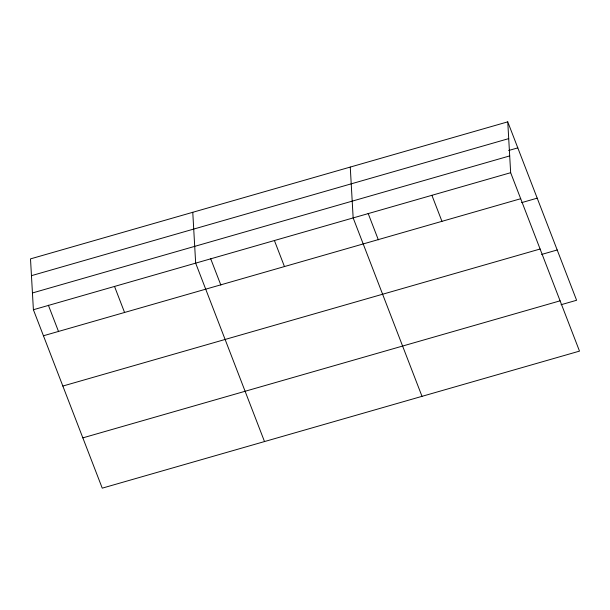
<?xml version="1.0" encoding="UTF-8"?>
<svg xmlns="http://www.w3.org/2000/svg" width="610" height="610" viewBox="0 0 610 610"><rect width="100%" height="100%" fill="white"/><g stroke="black" fill="none" stroke-linecap="round" stroke-linejoin="round"><path stroke-width="0.91" d="M507.756 121.847L30.5 258.884L33.397 309.735L102.244 488.153L579.5 351.116L510.654 172.699L507.756 121.847L576.602 300.265L561.04 304.733M31.453 275.667L508.717 138.623M508.649 150.502L517.806 147.872M32.437 292.96L509.701 155.916M33.397 309.735L510.654 172.699M43.44 335.767L520.696 198.723M521.641 202.634L537.212 198.158M62.845 386.054L540.102 249.017M541.634 254.446L557.204 249.97M82.838 437.866L560.094 300.829M431.903 195.307L441.953 221.338M368.135 213.393L378.352 239.86M422.006 396.34L353.159 217.922L350.262 167.071M274.409 240.531L284.458 266.562M210.641 258.617L220.858 285.083M264.511 441.564L195.665 263.146L192.768 212.295M114.527 286.441L124.57 312.472M48.373 305.206L58.59 331.672"/></g></svg>
